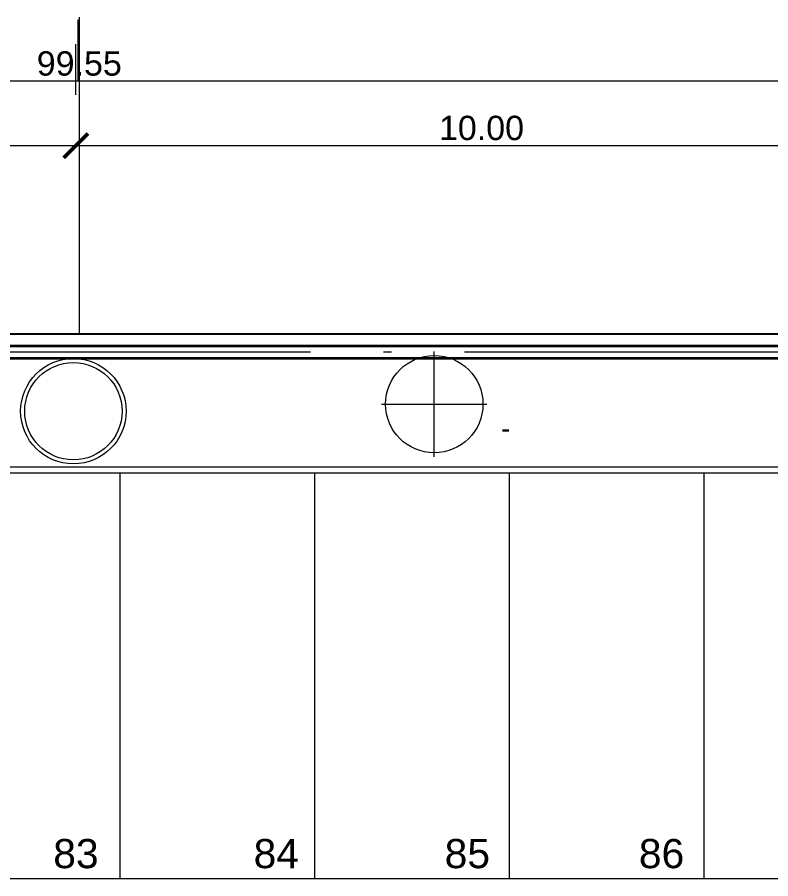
# Model space of a CAD drawing. Header units: inches. Extents: x 13 to 261, y -112 to -47.
# Drawn here: x 208.62 to 217.91, y -58.55 to -47.92 of the extents above; entities that cross this region are included whole.
import ezdxf

# ---------------------------------------------------------------- set-up
doc = ezdxf.new("R2010")
doc.units = ezdxf.units.IN
doc.header["$MEASUREMENT"] = 0
doc.linetypes.add('ACAD_ISO04W100', pattern=[30, 24, -3, 0, -3])
for name, color, linetype, lineweight in [('BANQUETA', 2, 'Continuous', 18), ('CAJONES', 3, 'Continuous', 20), ('COTAS', 192, 'Continuous', 13), ('EJES', 1, 'ACAD_ISO04W100', 13), ('MUEBLES', 44, 'Continuous', 20), ('MUROS', 5, 'Continuous', 35), ('PIE', 7, 'Continuous', 35), ('TERRENO', 8, 'Continuous', 25), ('TEXTOS', 124, 'Continuous', 30)]:
    doc.layers.add(name, color=color, linetype=linetype, lineweight=lineweight)
doc.styles.add('COTAS', font='ARIALUNI.TTF', dxfattribs={"height": 0.3})
doc.styles.add('PIE DE PLANO', font='swissl.ttf')
doc.styles.add('TEXTOS', font='ARIALUNI.TTF', dxfattribs={"height": 0.36})

# ---------------------------------------------------------------- blocks, each defined once
blk = doc.blocks.new('_ArchTick')
at = {"color": 0, "linetype": 'ByBlock', "const_width": 0.15}
blk.add_lwpolyline([(-0.5, -0.5), (0.5, 0.5)], dxfattribs=at)

msp = doc.modelspace()

# ---------------------------------------------------------------- linework, layer by layer
at = {"layer": 'BANQUETA'}
msp.add_line((252.74, -53.474), (199.235, -53.474), dxfattribs=at)
at = {"layer": 'CAJONES'}
for p, q in [((253.09, -53.547), (200.29, -53.547)), ((209.89, -53.547), (209.89, -58.547)), ((212.29, -53.547), (212.29, -58.547)), ((214.69, -53.547), (214.69, -58.547)), ((217.09, -53.547), (217.09, -58.547)), ((253.09, -58.547), (200.29, -58.547))]:
    msp.add_line(p, q, dxfattribs=at)
at = {"layer": 'COTAS', "color": 1}
for p, q in [((209.348, -48.883), (209.348, -48.258)), ((209.348, -48.883), (209.348, -48.258)), ((259.165, -48.712), (159.615, -48.712)), ((199.348, -49.508), (209.348, -49.508)), ((209.348, -49.508), (219.348, -49.508))]:
    msp.add_line(p, q, dxfattribs=at)
at = {"layer": 'EJES', "color": 1, "ltscale": 0.3}
msp.add_line((209.39, -47.925), (209.39, -51.827), dxfattribs=at)
at = {"layer": 'EJES', "ltscale": 0.3}
msp.add_line((159.54, -52.052), (259.24, -52.052), dxfattribs=at)
at = {"layer": 'MUEBLES'}
for p, q in [((213.766, -53.345), (213.766, -52.045)), ((213.116, -52.695), (214.416, -52.695))]:
    msp.add_line(p, q, dxfattribs=at)
for centre, radius in [((209.317, -52.782), 0.65), ((213.766, -52.695), 0.6), ((209.317, -52.782), 0.6)]:
    msp.add_circle(centre, radius, dxfattribs=at)
at = {"layer": 'MUROS'}
for p, q in [((199.085, -51.977), (259.24, -51.977)), ((199.235, -52.127), (253.169, -52.127))]:
    msp.add_line(p, q, dxfattribs=at)
at = {"layer": 'TERRENO'}
msp.add_line((159.39, -51.827), (259.39, -51.827), dxfattribs=at)
at = {"layer": 'TEXTOS', "color": 1}
msp.add_line((209.381, -47.958), (209.381, -48.712), dxfattribs=at)

# ---------------------------------------------------------------- block references
at = {"layer": 'COTAS', "color": 1, "xscale": 0.3, "yscale": 0.3, "zscale": 0.3, "rotation": 180}
msp.add_blockref('_ArchTick', (209.348, -49.508), dxfattribs=at)
at = {"layer": 'COTAS', "color": 1, "xscale": 0.3, "yscale": 0.3, "zscale": 0.3}
msp.add_blockref('_ArchTick', (209.348, -49.508), dxfattribs=at)

# ---------------------------------------------------------------- texts
at = {"layer": 'COTAS', "color": 1, "char_height": 0.3, "attachment_point": 5, "style": 'COTAS'}
for s, insert in [('99.55', (209.39, -48.497)), ('10.00', (214.348, -49.292))]:
    msp.add_mtext(s, dxfattribs=dict(at, insert=insert))
at = {"layer": 'PIE', "style": 'PIE DE PLANO'}
msp.add_text('-', height=0.245, rotation=360, dxfattribs=at).set_placement((214.588, -53.114))
at = {"layer": 'TEXTOS', "style": 'TEXTOS'}
for s, p in [('83', (209.069, -58.416)), ('84', (211.539, -58.416)), ('85', (213.894, -58.416)), ('86', (216.288, -58.416))]:
    msp.add_text(s, height=0.36, dxfattribs=at).set_placement(p)

doc.saveas('drawing.dxf')
